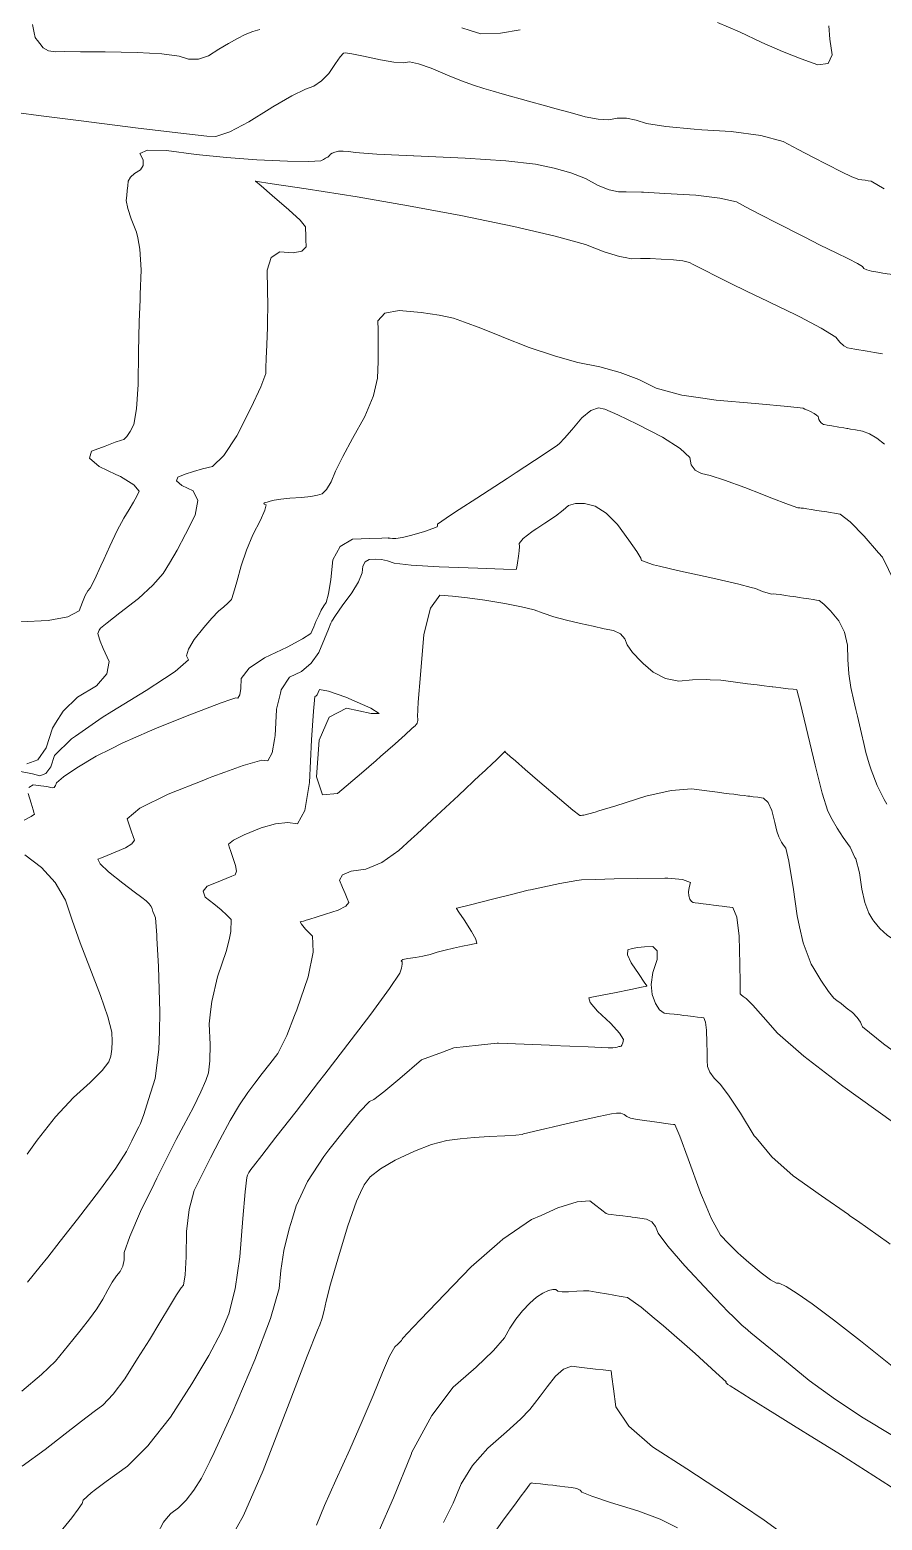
# Model space of a CAD drawing. Header units: inches. Extents: x 1337389 to 1347141, y 407035 to 414577.
# Drawn here: x 1339061 to 1339457, y 408130 to 408821 of the extents above; entities that cross this region are included whole.
import ezdxf

# ---------------------------------------------------------------- set-up
doc = ezdxf.new("R2010")
doc.units = ezdxf.units.IN
doc.header["$MEASUREMENT"] = 0
doc.layers.add('Topo', color=7, linetype='Continuous', lineweight=15, true_color=0x459900)

msp = doc.modelspace()

# ---------------------------------------------------------------- linework, layer by layer
at = {"layer": 'Topo'}
for p, q in [((1339222.788, 408682.7341, 1110), (1339222.7222, 408685.3939, 1110)), ((1339294.64, 408588.7188, 1100), (1339296.428, 408589.8811, 1100)), ((1339099.2619, 408504.8891, 1110), (1339104.9371, 408508.3331, 1110)), ((1339141.996, 408473.138, 1100), (1339144.1201, 408473.984, 1100)), ((1339292.318, 408421.982, 1085), (1339284.7, 408420.0709, 1085)), ((1339278.5479, 408351.0439, 1080), (1339298.4111, 408350.2169, 1080)), ((1339298.4111, 408350.2169, 1080), (1339302.207, 408350.0591, 1080)), ((1339428.363, 408280.2599, 1080), (1339440.8672, 408271.4859, 1080)), ((1339234.3219, 408214.1817, 1070), (1339238.942, 408219.1111, 1070)), ((1339421.943, 408169.6069, 1065), (1339419.928, 408170.8627, 1065)), ((1339437.154, 408160.126, 1065), (1339421.943, 408169.6069, 1065))]:
    msp.add_line(p, q, dxfattribs=at)
for points, elevation in [([(1339167.9319, 408821.3792), (1339164.6889, 408820.493), (1339161.2239, 408819.1061), (1339157.5381, 408817.215), (1339153.4699, 408814.9372), (1339149.0179, 408812.2719), (1339144.1842, 408809.2209), (1339139.488, 408807.656), (1339134.929, 408807.5778), (1339130.507, 408808.9869), (1339122.5759, 408810.019), (1339111.1371, 408810.6719), (1339096.19, 408810.9471), (1339084.8782, 408811.0869), (1339077.1989, 408811.093), (1339073.1551, 408810.9629), (1339069.94, 408811.5442), (1339067.552, 408812.8358), (1339065.993, 408814.8391), (1339064.853, 408816.303), (1339064.1321, 408817.2302), (1339063.83, 408817.6179), (1339063.2891, 408819.7901), (1339062.508, 408823.7478)], 1130), ([(1339288.5971, 408821.268), (1339279.585, 408819.7052), (1339270.4409, 408819.316), (1339265.5409, 408820.862), (1339261.536, 408822.2119)], 1130), ([(1339431.757, 408823.1251), (1339432.242, 408816.8441), (1339433.3299, 408809.5712), (1339431.485, 408805.6359), (1339426.7069, 408805.0381), (1339418.995, 408807.777), (1339410.354, 408811.2311), (1339400.7849, 408815.4), (1339390.286, 408820.283), (1339380.102, 408824.594)], 1130), ([(1339372.8781, 408774.8949), (1339369.3399, 408775.1079), (1339356.2629, 408776.3331), (1339347.3101, 408777.745), (1339342.4829, 408779.3439), (1339337.9421, 408780.1721), (1339333.6871, 408780.2279), (1339329.7201, 408779.5132), (1339324.7561, 408779.7041), (1339318.7961, 408780.7991), (1339311.84, 408782.7998), (1339305.333, 408784.6379), (1339299.2771, 408786.3109), (1339293.671, 408787.82), (1339288.6448, 408789.1872), (1339284.199, 408790.41), (1339280.3342, 408791.4911), (1339276.1869, 408792.7062), (1339271.757, 408794.0569), (1339267.045, 408795.5443), (1339261.4228, 408797.6101), (1339254.89, 408800.256), (1339247.4482, 408803.4811), (1339241.5739, 408805.495), (1339237.27, 408806.2989), (1339234.5359, 408805.8928), (1339230.091, 408806.2119), (1339223.937, 408807.2572), (1339216.0729, 408809.0279), (1339210.5851, 408810.1462), (1339207.473, 408810.61), (1339206.738, 408810.4211), (1339205.2349, 408808.759), (1339202.9642, 408805.623), (1339201.46, 408803.3422)], 1125), ([(1339201.46, 408803.3422), (1339199.9251, 408801.014), (1339196.6029, 408797.5009), (1339192.9979, 408795.0831), (1339189.109, 408793.7602), (1339182.7919, 408790.5579), (1339174.0469, 408785.477), (1339172.2288, 408784.3443)], 1125), ([(1339172.2288, 408784.3443), (1339162.8739, 408778.516), (1339154.036, 408773.941), (1339147.5331, 408771.7518), (1339143.3659, 408771.949), (1339131.3641, 408773.25), (1339111.528, 408775.6539), (1339083.858, 408779.162), (1339065.396, 408781.504), (1339056.1411, 408782.6791)], 1125), ([(1339443.6821, 408752.605), (1339442.4799, 408753.0801), (1339437.6179, 408755.3842), (1339431.0687, 408758.7359), (1339424.3951, 408762.186), (1339417.5949, 408765.7358), (1339410.67, 408769.3849), (1339400.319, 408772.163), (1339386.5422, 408774.0711), (1339372.8781, 408774.8949)], 1125), ([(1339206.3738, 408764.982), (1339204.4261, 408764.9009), (1339202.7421, 408764.5031), (1339201.4851, 408764.033), (1339200.6541, 408763.4912), (1339200.2499, 408762.879), (1339199.8432, 408762.4231), (1339199.434, 408762.1262), (1339199.0211, 408761.9862), (1339198.3519, 408761.6462), (1339197.424, 408761.107), (1339196.24, 408760.3689), (1339190.7011, 408760.102), (1339180.807, 408760.3049), (1339166.5578, 408760.978), (1339152.4449, 408762.0129), (1339138.4661, 408763.407), (1339124.622, 408765.162), (1339115.8989, 408765.323), (1339112.296, 408763.89), (1339113.8141, 408760.8631), (1339113.9132, 408758.3108), (1339112.5929, 408756.2361), (1339109.854, 408754.6361), (1339107.9601, 408752.8722), (1339106.9111, 408750.9431), (1339106.7069, 408748.8489), (1339106.4939, 408746.6561), (1339106.271, 408744.362), (1339106.0401, 408741.9689), (1339106.7241, 408738.341), (1339108.3239, 408733.478), (1339110.8391, 408727.379), (1339111.347, 408724.7629)], 1120), ([(1339239.2941, 408762.6939), (1339239.158, 408762.7), (1339222.1881, 408763.548), (1339212.184, 408764.2371), (1339209.1469, 408764.769), (1339206.5613, 408764.9899), (1339206.3738, 408764.982)], 1120), ([(1339345.9139, 408745.854), (1339344.9842, 408745.9011), (1339337.8329, 408746.125), (1339334.312, 408746.0271), (1339329.9989, 408747.004), (1339324.893, 408749.0591), (1339318.9939, 408752.189), (1339312.1658, 408754.8731), (1339304.4081, 408757.109), (1339295.7209, 408758.899), (1339281.95, 408760.427), (1339263.0961, 408761.6942), (1339239.2941, 408762.6939)], 1120), ([(1339457.4979, 408747.5139), (1339451.4341, 408751.004), (1339450.0349, 408751.206), (1339448.606, 408751.4099), (1339447.1461, 408751.6171), (1339445.6561, 408751.8249), (1339443.6821, 408752.605)], 1125), ([(1339337.304, 408715.563), (1339334.7499, 408716.037), (1339327.596, 408718.2261), (1339318.881, 408721.565), (1339304.9002, 408725.4741), (1339285.6529, 408729.9521), (1339261.139, 408734.999), (1339236.928, 408739.5899), (1339213.0199, 408743.7241), (1339189.4147, 408747.401), (1339173.6929, 408749.8402), (1339165.8529, 408751.0422), (1339165.895, 408751.005), (1339168.5059, 408748.765), (1339173.686, 408744.3221), (1339181.4338, 408737.6771), (1339186.6, 408732.832), (1339189.185, 408729.7869), (1339189.189, 408728.543), (1339189.2271, 408726.5852), (1339189.2989, 408723.912), (1339189.4069, 408720.5241), (1339187.4329, 408718.4522), (1339183.3789, 408717.6961), (1339177.2449, 408718.2559), (1339173.23, 408715.585), (1339171.336, 408709.684), (1339171.562, 408700.553), (1339171.598, 408693.3289)], 1115), ([(1339420.3011, 408725.1531), (1339418.7569, 408725.9331), (1339408.1371, 408731.3679), (1339399.6207, 408735.7479), (1339393.2071, 408739.0742), (1339388.896, 408741.3449), (1339381.2191, 408743.1491), (1339370.175, 408744.4849), (1339355.764, 408745.354), (1339345.9139, 408745.854)], 1120), ([(1339111.347, 408724.7629), (1339112.3679, 408719.5049), (1339112.9102, 408709.8541), (1339112.465, 408698.4279), (1339112.393, 408696.0709)], 1120), ([(1339485.8912, 408693.085), (1339481.387, 408697.173), (1339477.0891, 408700.838), (1339473.673, 408703.4639), (1339471.196, 408705.249), (1339469.6571, 408706.1929), (1339469.0572, 408706.2961), (1339467.6539, 408706.5361), (1339465.4491, 408706.9111), (1339462.442, 408707.423), (1339460.2241, 408707.8001), (1339458.796, 408708.0432), (1339458.1561, 408708.1511), (1339456.7391, 408708.3879), (1339454.545, 408708.754), (1339451.5741, 408709.25), (1339449.383, 408709.8481), (1339447.9729, 408710.5501), (1339447.3439, 408711.355), (1339444.9978, 408712.818), (1339440.9349, 408714.9388), (1339435.1559, 408717.719), (1339427.7629, 408721.383), (1339420.3011, 408725.1531)], 1120), ([(1339398.1419, 408697.8499), (1339387.236, 408703.132), (1339378.8731, 408707.241), (1339374.6939, 408709.3791), (1339371.3428, 408711.103), (1339368.8189, 408712.411), (1339367.123, 408713.3052), (1339364.1021, 408714.0151), (1339359.7561, 408714.541), (1339354.0848, 408714.8832), (1339348.9601, 408715.0731), (1339344.38, 408715.1119), (1339340.3451, 408714.9991), (1339337.304, 408715.563)], 1115), ([(1339408.392, 408692.9161), (1339399.785, 408697.055), (1339398.1419, 408697.8499)], 1115), ([(1339112.393, 408696.0709), (1339112.0797, 408685.7511), (1339111.756, 408671.8228), (1339111.4912, 408656.6432), (1339110.7479, 408645.4118), (1339109.5238, 408638.13), (1339107.8211, 408634.7961), (1339106.2951, 408632.476), (1339104.946, 408631.1711), (1339103.774, 408630.88), (1339100.8688, 408629.8651), (1339096.2309, 408628.1249), (1339089.8609, 408625.66), (1339088.9129, 408622.4788), (1339093.388, 408618.581), (1339101.2511, 408614.9159)], 1120), ([(1339171.598, 408693.3289), (1339171.6061, 408691.7461), (1339171.5359, 408687.4162)], 1115), ([(1339222.7222, 408685.3939), (1339222.7, 408686.263), (1339225.964, 408689.714), (1339232.6301, 408690.9791), (1339242.6991, 408690.0611), (1339251.091, 408688.8571), (1339257.8079, 408687.3679), (1339262.8481, 408685.5931), (1339270.363, 408682.7531), (1339280.0409, 408678.9699)], 1110), ([(1339418.388, 408688.0333), (1339416.5189, 408689.0079), (1339408.392, 408692.9161)], 1115), ([(1339171.5359, 408687.4162), (1339171.4691, 408683.2621), (1339171.1518, 408675.101), (1339170.9251, 408668.7931), (1339170.7889, 408664.339), (1339170.744, 408661.738), (1339168.478, 408655.6271), (1339163.992, 408646.0081), (1339157.286, 408632.8809), (1339151.2771, 408623.7471), (1339145.9651, 408618.608), (1339141.3488, 408617.4621), (1339137.1322, 408616.2581), (1339133.3151, 408614.9948), (1339129.8959, 408613.672), (1339129.3881, 408611.965), (1339131.7891, 408609.8729), (1339137.1011, 408607.3969), (1339139.158, 408602.808), (1339137.962, 408596.106), (1339133.5108, 408587.292), (1339129.5669, 408579.827), (1339126.1289, 408573.712), (1339123.1979, 408568.9459), (1339118.3729, 408563.5231), (1339111.654, 408557.4431), (1339103.041, 408550.707), (1339097.192, 408546.0811), (1339094.1058, 408543.564), (1339093.7851, 408543.1581), (1339093.4641, 408542.6051), (1339093.1441, 408541.9049), (1339092.8251, 408541.0571), (1339093.536, 408538.49), (1339093.9049, 408537.5821)], 1115), ([(1339456.5991, 408670.948), (1339454.7679, 408671.262), (1339452.9921, 408671.566), (1339451.2709, 408671.858), (1339449.481, 408672.162), (1339447.623, 408672.4759), (1339445.696, 408672.8011), (1339443.8512, 408673.1122), (1339442.0859, 408673.4069), (1339440.4032, 408673.6882), (1339438.6729, 408674.6519), (1339436.8971, 408676.3001), (1339435.075, 408678.6299), (1339428.2819, 408682.8658), (1339418.388, 408688.0333)], 1115), ([(1339222.834, 408671.7069), (1339222.866, 408674.3107), (1339222.8401, 408680.629), (1339222.788, 408682.7341)], 1110), ([(1339280.0409, 408678.9699), (1339280.352, 408678.8491), (1339292.8159, 408673.8791), (1339304.503, 408669.8919), (1339313.659, 408667.37)], 1110), ([(1339220.639, 408651.5389), (1339222.582, 408659.6281), (1339222.78, 408667.3109), (1339222.834, 408671.7069)], 1110), ([(1339313.659, 408667.37), (1339315.414, 408666.887), (1339325.549, 408664.8651), (1339334.9789, 408662.204), (1339343.7041, 408658.9051), (1339351.7241, 408654.9671), (1339363.6571, 408651.783), (1339373.421, 408650.2851)], 1110), ([(1339123.7671, 408520.2681), (1339128.66, 408523.5321), (1339134.8941, 408528.925), (1339134.024, 408530.8121), (1339134.91, 408533.928), (1339137.5529, 408538.2741), (1339141.9521, 408543.8492), (1339145.6981, 408548.2549), (1339148.7932, 408551.493), (1339151.234, 408553.562), (1339153.043, 408555.154), (1339154.217, 408556.267), (1339154.758, 408556.9028), (1339155.7871, 408559.826), (1339157.3041, 408565.038), (1339159.309, 408572.5371), (1339161.7931, 408579.809), (1339164.7559, 408586.8539), (1339168.1989, 408593.6709), (1339170.252, 408598.3292), (1339170.9162, 408600.826), (1339170.1901, 408601.1651), (1339169.862, 408601.45), (1339169.931, 408601.684), (1339170.398, 408601.864), (1339171.335, 408602.1399), (1339172.7419, 408602.5101), (1339174.6178, 408602.976), (1339177.662, 408603.421), (1339181.8729, 408603.8449), (1339187.252, 408604.2482), (1339191.533, 408604.7181), (1339194.717, 408605.255), (1339196.8021, 408605.8581), (1339198.892, 408607.931), (1339200.9869, 408611.4729), (1339203.0869, 408616.4848), (1339206.398, 408623.21), (1339210.919, 408631.647), (1339216.651, 408641.7959), (1339220.5389, 408651.1229), (1339220.639, 408651.5389)], 1110), ([(1339373.421, 408650.2851), (1339379.5029, 408649.3521), (1339397.5691, 408647.8191)], 1110), ([(1339282.579, 408613.0881), (1339286.7699, 408615.8119), (1339299.2541, 408623.9969), (1339305.979, 408628.5068), (1339306.943, 408629.3409), (1339309.15, 408631.722), (1339312.599, 408635.649), (1339317.2901, 408641.1232), (1339321.4169, 408644.532), (1339324.98, 408645.876), (1339327.979, 408645.1559), (1339333.9341, 408642.6288), (1339342.8429, 408638.2941), (1339354.7059, 408632.1512), (1339362.8522, 408626.9619), (1339367.2809, 408622.7249), (1339367.9921, 408619.442), (1339369.8061, 408616.9659), (1339371.16, 408616.1911)], 1105), ([(1339397.5691, 408647.8191), (1339399.262, 408647.675), (1339412.716, 408646.4342), (1339419.8631, 408645.629), (1339420.705, 408645.2599), (1339421.8299, 408644.7419), (1339423.238, 408644.0741), (1339424.9291, 408643.2572), (1339426.1058, 408642.4929), (1339426.7669, 408641.782), (1339426.912, 408641.125), (1339427.2069, 408640.4329), (1339427.6511, 408639.709), (1339428.243, 408638.951), (1339428.7701, 408638.4231), (1339429.232, 408638.1268), (1339429.627, 408638.0609), (1339430.9619, 408637.836), (1339433.2371, 408637.4521), (1339436.4511, 408636.9101), (1339438.738, 408636.524), (1339440.099, 408636.294), (1339440.534, 408636.2199), (1339441.8811, 408635.989), (1339444.14, 408635.6), (1339447.3119, 408635.0542), (1339450.613, 408633.7779), (1339454.045, 408631.7699), (1339457.6069, 408629.032)], 1110), ([(1339101.2511, 408614.9159), (1339103.2861, 408613.9669), (1339109.5081, 408610.1452), (1339112.053, 408607.115), (1339110.923, 408604.876), (1339109.3489, 408602.0491), (1339107.33, 408598.634), (1339104.8682, 408594.6289), (1339101.874, 408588.946), (1339098.3481, 408581.5839), (1339095.6229, 408575.5113)], 1120), ([(1339371.16, 408616.1911), (1339372.723, 408615.298), (1339376.744, 408614.4379), (1339383.456, 408612.292), (1339392.861, 408608.862), (1339400.7751, 408605.777)], 1105), ([(1339260.3799, 408598.6089), (1339268.525, 408603.9519), (1339282.579, 408613.0881)], 1105), ([(1339296.428, 408589.8811), (1339300.14, 408592.2939), (1339305.0068, 408595.6329), (1339308.6569, 408598.3549), (1339311.091, 408600.46), (1339314.375, 408601.4668), (1339318.5091, 408601.375), (1339323.4928, 408600.1831), (1339328.5819, 408596.968), (1339333.7759, 408591.729), (1339339.0751, 408584.4669), (1339342.6903, 408579.2469), (1339344.6201, 408576.0699), (1339344.8661, 408574.9351), (1339350.508, 408573.0062), (1339353.198, 408572.343)], 1100), ([(1339400.7751, 408605.777), (1339404.9579, 408604.1469), (1339413.131, 408601.0109), (1339417.3809, 408599.455), (1339417.708, 408599.4791), (1339418.2549, 408599.4461), (1339419.0239, 408599.3569), (1339420.0141, 408599.21), (1339421.5521, 408598.975), (1339423.6389, 408598.652), (1339426.2741, 408598.24), (1339428.3459, 408597.918), (1339429.854, 408597.685), (1339430.7989, 408597.541), (1339432.3211, 408597.302), (1339434.4199, 408596.969), (1339437.0971, 408596.5399), (1339441.685, 408592.9822), (1339448.1869, 408586.2951), (1339454.8721, 408578.4952)], 1105), ([(1339154.578, 408510.5379), (1339156.7618, 408511.2881), (1339157.8289, 408511.1519), (1339158.6161, 408512.6019), (1339159.1219, 408515.6391), (1339159.349, 408520.262), (1339163.005, 408525.0031), (1339170.092, 408529.8629), (1339180.608, 408534.842), (1339187.7971, 408538.599), (1339191.659, 408541.1349), (1339192.1919, 408542.451), (1339192.9669, 408544.2812), (1339193.9829, 408546.6271), (1339195.2408, 408549.489), (1339196.4528, 408551.913), (1339197.621, 408553.9), (1339198.744, 408555.4499), (1339199.8121, 408559.5348), (1339200.8251, 408566.155), (1339201.783, 408575.3101), (1339205.133, 408581.533), (1339210.8739, 408584.8241), (1339219.007, 408585.1818), (1339224.5162, 408585.392), (1339227.402, 408585.4531), (1339227.6649, 408585.3661), (1339228.3631, 408585.288), (1339229.4971, 408585.2199), (1339231.067, 408585.162), (1339234.057, 408585.693), (1339238.4681, 408586.813), (1339244.3001, 408588.5221), (1339248.213, 408589.802), (1339250.2049, 408590.652), (1339250.2769, 408591.074), (1339250.317, 408591.421), (1339250.3261, 408591.6941), (1339250.303, 408591.8931), (1339256.3699, 408595.979), (1339260.3799, 408598.6089)], 1105), ([(1339177.5032, 408513.4549), (1339177.899, 408515.049), (1339181.772, 408520.8561), (1339187.283, 408523.465), (1339191.8091, 408527.305), (1339195.3521, 408532.3779), (1339197.9111, 408538.682), (1339199.753, 408543.1939), (1339200.8781, 408545.9148), (1339201.2859, 408546.8439), (1339203.037, 408549.504), (1339206.1309, 408553.8951), (1339210.5679, 408560.0159), (1339213.6331, 408565.1269), (1339215.328, 408569.2291), (1339215.6512, 408572.3211), (1339216.7828, 408574.423), (1339218.7221, 408575.5341), (1339221.469, 408575.6559), (1339224.297, 408575.4041), (1339227.208, 408574.7799), (1339230.2, 408573.7841), (1339238.1571, 408572.898), (1339251.0779, 408572.1229), (1339268.965, 408571.4591), (1339280.893, 408571.017), (1339286.872, 408570.8005), (1339287.0642, 408571.8301), (1339287.4189, 408573.8791), (1339287.945, 408576.952), (1339288.2411, 408579.485), (1339288.306, 408581.4792), (1339288.1398, 408582.932), (1339290.057, 408585.2191), (1339294.0571, 408588.3399), (1339294.64, 408588.7188)], 1100), ([(1339095.6229, 408575.5113), (1339094.2909, 408572.542), (1339091.2479, 408566.087), (1339089.22, 408562.2191), (1339088.2061, 408560.937), (1339087.031, 408558.7579), (1339085.6959, 408555.6831), (1339084.201, 408551.712), (1339078.929, 408548.8531), (1339069.88, 408547.1073), (1339057.054, 408546.474), (1339048.6012, 408542.599)], 1120), ([(1339353.198, 408572.343), (1339361.548, 408570.283), (1339377.985, 408566.7662), (1339390.0549, 408563.987), (1339395.7481, 408562.48)], 1100), ([(1339454.8721, 408578.4952), (1339456.6011, 408576.478), (1339462.26, 408565.15), (1339462.2778, 408565.0729)], 1105), ([(1339221.827, 408482.1551), (1339223.9729, 408484.0089), (1339230.7029, 408489.9431), (1339235.261, 408494.1152), (1339238.381, 408496.9741), (1339240.0649, 408498.5191), (1339240.3131, 408498.7521), (1339240.5671, 408499.0951), (1339240.827, 408499.5479), (1339241.0938, 408500.112), (1339241.2099, 408500.789), (1339241.1771, 408501.5821), (1339240.9941, 408502.4881), (1339241.4101, 408509.3011), (1339242.4251, 408522.0219), (1339244.038, 408540.6501), (1339247.049, 408552.937), (1339251.4581, 408558.8839), (1339257.264, 408558.49), (1339264.2271, 408557.725), (1339272.3449, 408556.5908), (1339281.6189, 408555.085), (1339289.204, 408553.5659), (1339295.0979, 408552.0342), (1339299.303, 408550.4892), (1339304.3011, 408548.9359), (1339310.0911, 408547.3759), (1339316.6751, 408545.81), (1339322.504, 408544.4691), (1339327.5779, 408543.3531), (1339331.8979, 408542.4631), (1339335.12, 408540.9102), (1339337.2429, 408538.6929), (1339338.2679, 408535.8128), (1339340.7839, 408532.2709), (1339344.789, 408528.0679), (1339345.707, 408527.255)], 1095), ([(1339395.7481, 408562.48), (1339397.758, 408561.9479), (1339401.094, 408560.648), (1339403.584, 408559.8), (1339405.2279, 408559.4062), (1339406.027, 408559.464), (1339407.3649, 408559.3841), (1339409.243, 408559.1649), (1339411.6622, 408558.8071), (1339413.6771, 408558.5051), (1339415.29, 408558.26), (1339416.4989, 408558.0711), (1339418.0969, 408557.825), (1339420.082, 408557.521), (1339422.4551, 408557.161), (1339424.4538, 408556.8531), (1339426.0791, 408556.6001), (1339427.3311, 408556.399), (1339429.4769, 408554.7349), (1339432.5179, 408551.6071), (1339436.4529, 408547.0159), (1339439.099, 408541.718), (1339440.457, 408535.7141), (1339440.5269, 408529.0031), (1339441.0371, 408522.451), (1339441.9881, 408516.0578), (1339443.38, 408509.8231), (1339444.2709, 408505.9131)], 1100), ([(1339093.9049, 408537.5821), (1339095.2771, 408534.202), (1339098.048, 408528.1931), (1339097.0041, 408522.432), (1339092.1439, 408516.9202), (1339083.4681, 408511.6549), (1339076.704, 408505.0839), (1339073.2659, 408499.5001)], 1115), ([(1339345.707, 408527.255), (1339350.2851, 408523.2021), (1339356.079, 408520.1791), (1339362.1719, 408518.999), (1339368.565, 408519.6622), (1339375.0851, 408519.805), (1339376.8031, 408519.7079)], 1095), ([(1339104.9371, 408508.3331), (1339115.3201, 408514.6331), (1339123.7671, 408520.2681)], 1110), ([(1339376.8031, 408519.7079), (1339381.7312, 408519.4279), (1339388.5051, 408518.5319), (1339394.1189, 408517.8061), (1339398.5731, 408517.2491), (1339401.867, 408516.861), (1339404.181, 408516.5881), (1339405.5161, 408516.4291), (1339405.871, 408516.3853), (1339407.228, 408516.2179), (1339409.5869, 408515.9292), (1339412.948, 408515.518), (1339415.283, 408515.2312), (1339416.5929, 408515.0699), (1339416.878, 408515.0332), (1339418.4369, 408509.171), (1339421.2701, 408497.483), (1339425.3781, 408479.97), (1339428.744, 408467.0269), (1339428.7501, 408467.0071)], 1095), ([(1339135.036, 408503.189), (1339137.506, 408504.1741), (1339149.9881, 408508.9621), (1339154.578, 408510.5379)], 1105), ([(1339153.855, 408399.838), (1339154.5811, 408402.9011), (1339154.6381, 408408.3861), (1339152.6479, 408410.4799), (1339149.9838, 408412.9151), (1339146.644, 408415.6921), (1339142.6299, 408418.81), (1339141.6168, 408421.5591), (1339143.605, 408423.9392), (1339148.5939, 408425.95), (1339152.4081, 408427.4912), (1339155.0469, 408428.5609), (1339156.5122, 408429.161), (1339157.0739, 408430.794), (1339156.7349, 408433.4611), (1339155.493, 408437.162), (1339154.518, 408440.052), (1339153.8089, 408442.132), (1339153.366, 408443.4001), (1339155.6721, 408445.2831), (1339160.7292, 408447.781), (1339168.5351, 408450.8931), (1339175.261, 408452.7728), (1339180.9081, 408453.4212), (1339185.4741, 408452.8369), (1339188.841, 408459.0431), (1339191.0101, 408472.0389), (1339191.9791, 408491.8249), (1339192.793, 408505.0937), (1339193.453, 408511.8489), (1339193.957, 408512.088), (1339194.4849, 408512.7189), (1339195.036, 408513.7422), (1339195.6098, 408515.157), (1339199.862, 408514.427), (1339207.7908, 408511.554), (1339219.3969, 408506.5369), (1339223.3249, 408504.0071), (1339219.576, 408503.964), (1339208.1482, 408506.409), (1339200.1071, 408502.3219), (1339195.451, 408491.7041), (1339194.1809, 408474.5532), (1339195.606, 408470.407)], 1095), ([(1339175.6481, 408505.7119), (1339175.6639, 408506.0429), (1339177.5032, 408513.4549)], 1100), ([(1339082.46, 408493.4559), (1339094.8749, 408502.227), (1339099.2619, 408504.8891)], 1110), ([(1339116.7371, 408495.786), (1339119.318, 408496.9219), (1339135.036, 408503.189)], 1105), ([(1339174.7569, 408491.9881), (1339175.0658, 408493.8389), (1339175.6481, 408505.7119)], 1100), ([(1339444.2709, 408505.9131), (1339445.001, 408502.7111), (1339446.8511, 408494.7232), (1339447.9509, 408490.0329)], 1100), ([(1339073.2659, 408499.5001), (1339071.8532, 408497.205), (1339068.913, 408488.0199), (1339064.9579, 408482.4961), (1339059.9869, 408480.6339)], 1115), ([(1339055.4439, 408477.3641), (1339062.512, 408476.0871), (1339065.9441, 408475.0559), (1339068.7939, 408476.1229), (1339071.061, 408479.2899), (1339072.7461, 408484.5561), (1339080.684, 408492.2009), (1339082.46, 408493.4559)], 1110), ([(1339099.0149, 408487.6671), (1339104.185, 408490.2641), (1339116.7371, 408495.786)], 1105), ([(1339151.7509, 408476.822), (1339160.205, 408479.903), (1339168.8349, 408482.3551), (1339171.6522, 408481.9951), (1339173.7291, 408485.823), (1339174.7569, 408491.9881)], 1100), ([(1339447.9509, 408490.0329), (1339448.9302, 408485.8582), (1339450.529, 408480.5929)], 1100), ([(1339060.826, 408469.716), (1339062.815, 408470.909), (1339066.4809, 408470.4571), (1339069.216, 408470.068), (1339071.0229, 408469.7411), (1339071.8999, 408469.478), (1339072.629, 408469.75), (1339073.2091, 408470.5601), (1339073.6389, 408471.9061), (1339076.9328, 408474.6278), (1339083.09, 408478.7249), (1339092.109, 408484.1979), (1339099.0149, 408487.6671)], 1105), ([(1339270.1589, 408475.4811), (1339270.644, 408475.937), (1339277.7759, 408482.6828), (1339281.394, 408486.165), (1339281.4971, 408486.3828), (1339281.5811, 408486.5009), (1339281.645, 408486.519), (1339281.6909, 408486.437), (1339281.7211, 408486.346), (1339281.738, 408486.2459), (1339281.7401, 408486.1361), (1339282.521, 408485.389), (1339284.0809, 408484.0059), (1339286.42, 408481.9871), (1339291.008, 408478.0391), (1339297.845, 408472.1639), (1339306.9308, 408464.3589), (1339313.0709, 408459.177), (1339316.2661, 408456.617), (1339316.5141, 408456.68), (1339316.926, 408456.7309), (1339317.5008, 408456.77), (1339318.2389, 408456.798), (1339323.3978, 408458.28), (1339325.0929, 408458.7999)], 1090), ([(1339144.1201, 408473.984), (1339145.762, 408474.6389), (1339151.7509, 408476.822)], 1100), ([(1339195.606, 408470.407), (1339197.0272, 408466.2721), (1339203.99, 408466.859), (1339215.0679, 408476.315), (1339221.827, 408482.1551)], 1095), ([(1339238.1261, 408445.6441), (1339240.862, 408448.148), (1339250.069, 408456.664), (1339259.9959, 408465.927), (1339270.1589, 408475.4811)], 1090), ([(1339450.529, 408480.5929), (1339451.3741, 408477.8109), (1339454.184, 408470.5831), (1339457.358, 408464.1741), (1339458.6603, 408461.9321)], 1100), ([(1339120.2581, 408399.6959), (1339120.1869, 408401.1599), (1339119.5359, 408409.2219), (1339118.9388, 408410.749), (1339118.4149, 408412.134), (1339117.965, 408413.3781), (1339117.59, 408414.4809), (1339116.6699, 408415.719), (1339115.207, 408417.0929), (1339113.2, 408418.6009), (1339109.6319, 408421.3378), (1339104.5051, 408425.3042), (1339097.8172, 408430.4991), (1339093.9159, 408434.187), (1339092.8031, 408436.3689), (1339094.478, 408437.0439), (1339097.1761, 408438.1421), (1339100.9001, 408439.6629), (1339105.6478, 408441.608), (1339108.624, 408443.4671), (1339109.8299, 408445.2401), (1339109.2639, 408446.9268), (1339108.5031, 408449.148), (1339107.548, 408451.9051), (1339106.398, 408455.197), (1339112.384, 408460.0829), (1339125.505, 408466.5639), (1339141.996, 408473.138)], 1100), ([(1339325.0929, 408458.7999), (1339332.978, 408461.2169), (1339346.9791, 408465.608), (1339358.6729, 408468.223), (1339360.6909, 408468.403)], 1090), ([(1339360.6909, 408468.403), (1339368.06, 408469.0619), (1339375.1401, 408468.1261), (1339380.1731, 408467.465), (1339383.1591, 408467.079), (1339384.0992, 408466.9682), (1339385.6267, 408466.783), (1339387.744, 408466.522), (1339390.45, 408466.1872), (1339392.5908, 408465.922), (1339394.167, 408465.728), (1339395.177, 408465.6038), (1339396.728, 408465.4091), (1339398.8181, 408465.1421), (1339401.45, 408464.8031), (1339403.6351, 408462.7389), (1339405.3751, 408458.95), (1339406.668, 408453.4349), (1339407.7279, 408449.3599), (1339408.555, 408446.723), (1339409.148, 408445.525), (1339409.887, 408444.253), (1339410.7719, 408442.9058), (1339411.804, 408441.485), (1339413.191, 408435.544), (1339414.9329, 408425.0839), (1339415.165, 408423.4271)], 1090), ([(1339058.686, 408454.48), (1339061.898, 408456.2051), (1339063.4509, 408457.236), (1339063.3439, 408457.5739), (1339062.8191, 408459.2939), (1339061.875, 408462.395), (1339060.513, 408466.878)], 1105), ([(1339428.7501, 408467.0071), (1339431.3689, 408458.6529), (1339433.2529, 408454.8499), (1339435.601, 408450.8091), (1339438.413, 408446.5318), (1339441.6891, 408442.0181), (1339443.889, 408437.2391)], 1095), ([(1339192.5331, 408397.332), (1339192.3589, 408400.631), (1339189.1751, 408403.9829), (1339187.269, 408406.2449), (1339186.64, 408407.4171), (1339187.2891, 408407.5), (1339188.2419, 408407.721), (1339189.5009, 408408.081), (1339191.065, 408408.5798), (1339194.0391, 408409.5211), (1339198.424, 408410.9041), (1339204.2199, 408412.73), (1339207.8201, 408414.558), (1339209.226, 408416.39), (1339208.436, 408418.2239), (1339207.4498, 408420.5429), (1339206.268, 408423.346), (1339204.891, 408426.6351), (1339206.2369, 408429.126), (1339210.3062, 408430.8191), (1339217.0981, 408431.7151), (1339224.4539, 408434.901), (1339232.3762, 408440.379), (1339238.1261, 408445.6441)], 1090), ([(1339060.107, 408299.5028), (1339064.661, 408305.9741), (1339073.2821, 408316.8441), (1339081.5072, 408325.7748), (1339089.3371, 408332.767), (1339094.8291, 408338.3061), (1339097.984, 408342.3921), (1339098.8009, 408345.025), (1339099.295, 408348.1921), (1339099.4659, 408351.8911), (1339099.314, 408356.1229), (1339097.5381, 408363.2231), (1339094.1379, 408373.1889), (1339089.113, 408386.0219), (1339084.7099, 408397.6679), (1339080.93, 408408.128), (1339077.7711, 408417.4001), (1339073.0491, 408425.5481), (1339066.7641, 408432.572), (1339058.915, 408438.472)], 1105), ([(1339443.889, 408437.2391), (1339444.223, 408436.512), (1339446.0139, 408430.0161), (1339447.062, 408422.5281), (1339448.5059, 408416.3059), (1339450.346, 408411.3501), (1339452.172, 408408.3369)], 1095), ([(1339357.064, 408427.5567), (1339355.6669, 408427.6639), (1339342.9269, 408427.477), (1339332.247, 408427.2689), (1339323.628, 408427.042), (1339317.0701, 408426.794), (1339314.8942, 408426.45)], 1085), ([(1339461.8361, 408314.3129), (1339438.2059, 408331.17), (1339420.2519, 408344.9459), (1339407.9741, 408355.6391), (1339401.3719, 408363.2499), (1339396.5261, 408368.625), (1339393.435, 408371.7671), (1339392.1002, 408372.673), (1339391.202, 408373.416), (1339390.742, 408373.9961), (1339390.72, 408374.4142), (1339390.6231, 408379.008), (1339390.453, 408387.7799), (1339390.2091, 408400.7299), (1339389.122, 408409.48), (1339387.1931, 408414.0309), (1339384.4219, 408414.3821), (1339382.2779, 408414.6509), (1339380.7612, 408414.838), (1339379.871, 408414.9421), (1339378.3681, 408415.1231), (1339376.2529, 408415.379), (1339373.5261, 408415.7111), (1339371.394, 408415.967), (1339369.8591, 408416.149), (1339368.92, 408416.254), (1339368.1001, 408416.8431), (1339367.399, 408417.9151), (1339366.818, 408419.4702), (1339366.6709, 408421.266), (1339366.9589, 408423.3011), (1339367.6832, 408425.576), (1339363.9188, 408427.0311), (1339357.064, 408427.5567)], 1085), ([(1339284.7, 408420.0709), (1339276.4082, 408417.9899), (1339265.0089, 408415.127), (1339259.2609, 408413.6781), (1339259.166, 408413.6441), (1339259.105, 408413.6159), (1339259.0849, 408413.5875), (1339260.275, 408411.789), (1339262.6351, 408408.221), (1339266.1709, 408402.877), (1339268.138, 408399.236), (1339268.5389, 408397.2991), (1339267.3721, 408397.064), (1339265.1841, 408396.63), (1339261.9772, 408395.997), (1339257.75, 408395.1649), (1339253.8399, 408394.262), (1339250.249, 408393.289), (1339246.975, 408392.2451), (1339243.5999, 408391.3969), (1339240.125, 408390.7452), (1339236.5481, 408390.2899), (1339234.3292, 408389.812), (1339233.468, 408389.311), (1339233.9641, 408388.789), (1339234.024, 408387.6412), (1339233.649, 408385.8691), (1339232.8369, 408383.4711), (1339228.0789, 408376.352), (1339226.9131, 408374.7661)], 1085), ([(1339314.8942, 408426.45), (1339307.0129, 408425.2028), (1339293.4599, 408422.269), (1339292.318, 408421.982)], 1085), ([(1339415.165, 408423.4271), (1339417.03, 408410.1042), (1339418.21, 408405.0199)], 1090), ([(1339452.172, 408408.3369), (1339452.5819, 408407.66), (1339455.4011, 408404.2601), (1339458.803, 408401.152), (1339462.7871, 408398.334), (1339467.954, 408394.419), (1339473.2291, 408390.2549)], 1095), ([(1339121.3929, 408356.422), (1339121.651, 408365.425), (1339120.8919, 408386.561), (1339120.2581, 408399.6959)], 1100), ([(1339145.1451, 408365.642), (1339145.673, 408370.4079), (1339148.3259, 408381.7601), (1339152.477, 408394.026), (1339153.855, 408399.838)], 1095), ([(1339418.21, 408405.0199), (1339419.9188, 408397.6571), (1339423.5999, 408387.7409), (1339424.8069, 408385.7491)], 1090), ([(1339184.0641, 408363.8118), (1339185.129, 408366.504), (1339190.337, 408381.8911), (1339192.7471, 408393.2669), (1339192.5331, 408397.332)], 1090), ([(1339330.5879, 408360.2729), (1339324.525, 408365.8989), (1339321.1121, 408369.8871), (1339320.5011, 408372.0961), (1339322.6901, 408372.5269), (1339326.6549, 408373.3179), (1339332.3961, 408374.4688), (1339339.9139, 408375.9801), (1339344.914, 408377.0041), (1339347.3989, 408377.5398), (1339347.3659, 408377.589), (1339346.1551, 408379.3959), (1339343.763, 408382.9629), (1339340.191, 408388.288), (1339338.467, 408392.072), (1339338.5889, 408394.3152), (1339340.5571, 408395.017), (1339343.155, 408395.504), (1339346.3812, 408395.7761), (1339350.2369, 408395.8321), (1339352.1648, 408393.8498), (1339352.1648, 408389.8278), (1339350.238, 408383.7671), (1339349.47, 408378.345), (1339349.8601, 408373.5619), (1339351.41, 408369.4191), (1339353.277, 408366.5639), (1339355.4609, 408364.9952), (1339357.9631, 408364.713), (1339360.02, 408364.4781), (1339361.633, 408364.2901), (1339362.802, 408364.148), (1339364.3988, 408363.957), (1339366.422, 408363.7169), (1339368.8739, 408363.4289), (1339370.913, 408363.186), (1339372.5389, 408362.987), (1339373.7531, 408362.8339), (1339374.5989, 408360.8399), (1339375.0752, 408357.0061), (1339375.1822, 408351.3319), (1339375.3009, 408346.655), (1339375.432, 408342.976), (1339375.576, 408340.293), (1339376.6431, 408337.557), (1339378.6339, 408334.7679), (1339381.548, 408331.926), (1339385.6179, 408326.5319), (1339390.8429, 408318.5851), (1339397.2239, 408308.084), (1339398.0458, 408307.1019)], 1080), ([(1339424.8069, 408385.7491), (1339428.074, 408380.358), (1339431.555, 408375.0843), (1339434.0419, 408371.918), (1339435.5369, 408370.861), (1339437.4751, 408369.393), (1339439.8559, 408367.5131), (1339442.681, 408365.2219), (1339444.8892, 408362.967), (1339446.4799, 408360.7481), (1339447.137, 408359.275)], 1090), ([(1339226.9131, 408374.7661), (1339219.3741, 408364.512), (1339206.7221, 408347.9508), (1339198.1121, 408336.736)], 1085), ([(1339129.218, 408306.322), (1339132.5089, 408312.7292), (1339137.1751, 408321.4128), (1339140.6601, 408328.405), (1339142.962, 408333.705), (1339144.0808, 408337.3141), (1339144.7141, 408342.8941), (1339144.8589, 408350.4461), (1339144.5169, 408359.97), (1339145.1451, 408365.642)], 1095), ([(1339083.8511, 408174.5711), (1339085.318, 408175.7069), (1339091.1509, 408180.113), (1339095.2279, 408183.051), (1339099.9461, 408188.129), (1339105.304, 408195.348), (1339111.3029, 408204.706), (1339116.754, 408213.4118), (1339121.6561, 408221.4652), (1339126.011, 408228.8651), (1339129.2821, 408234.2181), (1339131.4709, 408237.526), (1339132.577, 408238.7871), (1339133.351, 408243.5568), (1339133.793, 408251.8369), (1339133.9038, 408263.6248), (1339135.1659, 408273.9231), (1339137.579, 408282.731), (1339141.1441, 408290.048), (1339145.1102, 408297.8837), (1339149.4768, 408306.238), (1339154.2449, 408315.111), (1339158.5271, 408322.4441), (1339162.323, 408328.2371), (1339165.6331, 408332.4911), (1339169.0591, 408336.9239), (1339172.6027, 408341.5351), (1339176.2619, 408346.3261), (1339180.4381, 408354.6491), (1339184.0641, 408363.8118)], 1090), ([(1339302.207, 408350.0591), (1339303.126, 408350.0209), (1339320.263, 408349.3051), (1339329.409, 408348.921), (1339330.5649, 408348.8671), (1339331.6601, 408348.906), (1339332.695, 408349.0371), (1339333.6689, 408349.2612), (1339334.4489, 408349.4301), (1339335.0331, 408349.5429), (1339335.422, 408349.601), (1339335.8081, 408350.1629), (1339336.192, 408351.229), (1339336.572, 408352.799), (1339334.754, 408355.7671), (1339330.738, 408360.134), (1339330.5879, 408360.2729)], 1080), ([(1339447.137, 408359.275), (1339447.453, 408358.5659), (1339457.1179, 408350.744), (1339475.4739, 408337.2809), (1339502.5202, 408318.178), (1339521.2099, 408304.705), (1339531.542, 408296.862), (1339533.5163, 408294.6499), (1339535.7372, 408292.8341), (1339538.2019, 408291.4161), (1339540.9129, 408290.3949), (1339544.3029, 408289.1059), (1339548.37, 408287.549), (1339553.1159, 408285.725), (1339558.1949, 408284.1931), (1339563.608, 408282.9531), (1339564.1101, 408282.87)], 1090), ([(1339060.249, 408240.115), (1339066.1371, 408247.378), (1339069.6682, 408251.7671), (1339075.4171, 408259.1071), (1339083.3831, 408269.4001), (1339093.565, 408282.6451), (1339101.1562, 408293.1231), (1339106.1571, 408300.834), (1339108.566, 408305.779), (1339110.4401, 408309.574), (1339111.7792, 408312.2199), (1339112.5829, 408313.716), (1339114.1221, 408317.9452), (1339116.395, 408324.9051), (1339119.402, 408334.5979), (1339121.1541, 408348.1039), (1339121.3929, 408356.422)], 1100), ([(1339269.336, 408350.1088), (1339277.9989, 408351.0669), (1339278.5479, 408351.0439)], 1080), ([(1339199.9769, 408301.599), (1339207.1561, 408310.7431), (1339214.216, 408319.2001), (1339218.752, 408323.909), (1339220.764, 408324.8679), (1339225.45, 408328.4292), (1339232.808, 408334.5899), (1339242.8401, 408343.3511), (1339252.6862, 408346.942)], 1080), ([(1339252.6862, 408346.942), (1339257.9029, 408348.844), (1339269.336, 408350.1088)], 1080), ([(1339198.1121, 408336.736), (1339195.1839, 408332.9219), (1339184.7581, 408319.4231), (1339175.4471, 408307.4561), (1339168.84, 408298.971), (1339164.94, 408293.9671), (1339163.745, 408292.4447), (1339162.8381, 408291.0651), (1339162.2201, 408289.8271), (1339161.89, 408288.7299), (1339161.1958, 408282.0391), (1339160.136, 408269.7532), (1339158.7121, 408251.8721), (1339156.548, 408237.1211), (1339153.643, 408225.4999), (1339149.997, 408217.0099), (1339144.255, 408206.182), (1339136.416, 408193.0179), (1339126.4788, 408177.5171), (1339116.538, 408164.7921), (1339116.1291, 408164.3831)], 1085), ([(1339374.9041, 408275.3801), (1339372.2398, 408281.686), (1339366.5931, 408297.4349), (1339362.643, 408307.958), (1339360.3881, 408313.2579), (1339359.8311, 408313.3321), (1339358.4361, 408313.5229), (1339356.2061, 408313.8289), (1339353.1379, 408314.2512), (1339350.8821, 408314.56), (1339349.436, 408314.7558), (1339348.802, 408314.8381), (1339347.3811, 408315.026), (1339345.1739, 408315.3191), (1339342.1791, 408315.7179), (1339339.803, 408316.3002), (1339338.044, 408317.065), (1339336.9029, 408318.0129), (1339335.348, 408318.526), (1339333.3791, 408318.6041), (1339330.9959, 408318.2479), (1339325.2092, 408317.0461), (1339316.0179, 408315.0001), (1339307.9581, 408313.1499)], 1075), ([(1339300.754, 408311.485), (1339294.815, 408310.095), (1339290.1971, 408308.959), (1339289.5659, 408308.6999), (1339286.706, 408308.4199), (1339281.6159, 408308.118), (1339274.2949, 408307.7952), (1339267.3539, 408307.327), (1339260.7932, 408306.716), (1339254.6119, 408305.962), (1339247.5479, 408304.0551), (1339239.601, 408300.997), (1339230.7709, 408296.7881), (1339223.939, 408292.777), (1339219.1051, 408288.9649), (1339216.2691, 408285.3529), (1339214.609, 408281.7081)], 1075), ([(1339307.9581, 408313.1499), (1339303.4219, 408312.1091), (1339300.754, 408311.485)], 1075), ([(1339118.969, 408285.833), (1339120.2549, 408288.4721), (1339126.869, 408301.748), (1339129.218, 408306.322)], 1095), ([(1339398.0458, 408307.1019), (1339405.346, 408298.378), (1339415.2089, 408289.4659), (1339424.611, 408282.888)], 1080), ([(1339183.0229, 408269.8187), (1339184.757, 408275.582), (1339190.1069, 408286.817), (1339197.5739, 408298.538), (1339199.9769, 408301.599)], 1080), ([(1339057.6689, 408189.567), (1339066.6939, 408197.247), (1339073.2109, 408203.547), (1339077.219, 408208.466), (1339081.1929, 408213.364), (1339085.1328, 408218.24), (1339089.0399, 408223.0951), (1339092.3951, 408227.783), (1339095.1982, 408232.3049), (1339097.4489, 408236.6601), (1339099.5369, 408240.234), (1339101.462, 408243.0249), (1339103.2231, 408245.0351), (1339104.4091, 408247.5169), (1339105.0171, 408250.4719), (1339105.0493, 408253.9001), (1339107.5998, 408261.375), (1339112.6679, 408272.8999), (1339118.969, 408285.833)], 1095), ([(1339214.609, 408281.7081), (1339212.831, 408277.8051), (1339208.793, 408266.3219), (1339207.721, 408262.758)], 1075), ([(1339424.611, 408282.888), (1339426.8131, 408281.3472), (1339428.363, 408280.2599)], 1080), ([(1339298.3969, 408271.149), (1339306.0521, 408274.5831), (1339315.0359, 408277.485), (1339320.928, 408277.8709), (1339323.7279, 408275.742), (1339325.825, 408274.131), (1339327.219, 408273.0382), (1339327.9109, 408272.4628), (1339328.526, 408272.0589), (1339329.0639, 408271.8269), (1339329.5239, 408271.765), (1339330.8879, 408271.5878), (1339333.1551, 408271.293), (1339336.3249, 408270.8832), (1339338.6178, 408270.5851), (1339340.033, 408270.398), (1339340.5708, 408270.324), (1339341.9589, 408270.1371), (1339344.198, 408269.8371), (1339347.2881, 408269.4229), (1339349.7149, 408268.124), (1339351.4802, 408265.9389), (1339352.5809, 408262.869), (1339357.0709, 408256.7931), (1339364.9501, 408247.7122), (1339376.2179, 408235.627), (1339385.0949, 408226.4241), (1339387.5211, 408224.0599)], 1070), ([(1339390.9672, 408252.6002), (1339389.5869, 408253.836), (1339385.2251, 408258.0681), (1339381.5561, 408262.003), (1339377.2278, 408269.876), (1339374.9041, 408275.3801)], 1075), ([(1339144.8021, 408157.0253), (1339146.818, 408161.0969), (1339155.072, 408179.4089), (1339165.6719, 408204.097), (1339172.963, 408223.3659), (1339176.9439, 408237.2171), (1339177.616, 408245.6489), (1339179.141, 408254.8539), (1339181.522, 408264.8311), (1339183.0229, 408269.8187)], 1080), ([(1339279.19, 408258.806), (1339280.6301, 408260.065), (1339293.9761, 408269.1661), (1339298.3969, 408271.149)], 1070), ([(1339440.8672, 408271.4859), (1339441.5519, 408271.006), (1339444.9978, 408268.584)], 1080), ([(1339444.9978, 408268.584), (1339459.426, 408258.4431), (1339460.2749, 408257.845)], 1080), ([(1339207.721, 408262.758), (1339204.1531, 408250.9031), (1339200.775, 408239.2241), (1339198.658, 408231.285), (1339197.803, 408227.0862), (1339196.8551, 408223.4529), (1339195.8159, 408220.3861), (1339194.6849, 408217.884), (1339189.9121, 408205.7769), (1339181.4971, 408184.063), (1339169.4401, 408152.744), (1339160.4481, 408131.8349), (1339154.5218, 408121.3379)], 1075), ([(1339253.6149, 408234.422), (1339266.015, 408247.2789), (1339279.19, 408258.806)], 1070), ([(1339501.52, 408186.876), (1339493.361, 408187.377), (1339477.5229, 408192.1271), (1339461.8989, 408200.6431), (1339446.4898, 408212.925), (1339433.878, 408222.7341), (1339424.062, 408230.069), (1339417.044, 408234.932), (1339411.934, 408238.1588), (1339408.7309, 408239.7499), (1339407.4351, 408239.7051), (1339404.6549, 408241.2831), (1339400.391, 408244.4839), (1339394.6429, 408249.3079), (1339390.9672, 408252.6002)], 1075), ([(1339242.3051, 408222.635), (1339250.1299, 408230.8091), (1339253.6149, 408234.422)], 1070), ([(1339350.8401, 408223.4399), (1339344.7101, 408228.553), (1339338.488, 408233.064), (1339336.464, 408233.3929), (1339334.5869, 408233.7091), (1339332.854, 408234.0108), (1339331.2671, 408234.3002), (1339329.555, 408234.5969), (1339327.7169, 408234.9021), (1339325.754, 408235.216), (1339323.8951, 408235.5238), (1339322.141, 408235.825), (1339320.492, 408236.1201), (1339318.087, 408236.1941), (1339314.926, 408236.0469), (1339311.0101, 408235.679), (1339308.0919, 408235.668), (1339306.1709, 408236.0131), (1339305.2481, 408236.7151), (1339303.768, 408236.795), (1339301.7321, 408236.254), (1339299.1392, 408235.091), (1339296.274, 408233.137), (1339293.1359, 408230.3921), (1339289.7259, 408226.856), (1339286.619, 408222.9991), (1339283.817, 408218.8209), (1339281.32, 408214.323), (1339276.284, 408208.458)], 1065), ([(1339238.942, 408219.1111), (1339239.4319, 408219.6339), (1339242.3051, 408222.635)], 1070), ([(1339391.924, 408188.3321), (1339386.078, 408191.9839), (1339384.9889, 408192.6821), (1339384.3148, 408193.2301), (1339384.0561, 408193.6251), (1339384.212, 408193.8702), (1339379.4429, 408198.324), (1339369.749, 408206.987), (1339355.1299, 408219.8613), (1339350.8401, 408223.4399)], 1065), ([(1339387.5211, 408224.0599), (1339391.5799, 408220.105), (1339392.996, 408218.9169)], 1070), ([(1339194.1581, 408127.3831), (1339198.012, 408136.5609), (1339203.1691, 408148.2929), (1339209.6299, 408162.579), (1339215.3858, 408175.6731), (1339220.4361, 408187.5762), (1339224.781, 408198.2868), (1339228.137, 408205.8261), (1339230.506, 408210.1919), (1339231.8879, 408211.387), (1339232.917, 408212.378), (1339233.5938, 408213.167), (1339233.92, 408213.7532), (1339234.3219, 408214.1817)], 1070), ([(1339392.996, 408218.9169), (1339395.6748, 408216.6689), (1339402.219, 408211.2709), (1339411.212, 408203.9109), (1339422.6541, 408194.5877), (1339434.8029, 408185.675), (1339447.659, 408177.171), (1339461.223, 408169.076), (1339474.6829, 408161.5839), (1339488.041, 408154.6939), (1339501.2959, 408148.406), (1339512.7518, 408142.0512), (1339522.409, 408135.628), (1339530.267, 408129.138), (1339539.2599, 408122.9729), (1339549.3861, 408117.132), (1339560.647, 408111.617), (1339569.7139, 408107.2321), (1339576.5881, 408103.976), (1339581.2679, 408101.8499), (1339589.314, 408098.6079), (1339593.2521, 408097.105)], 1070), ([(1339276.284, 408208.458), (1339276.1212, 408208.2681), (1339268.221, 408200.657), (1339263.5359, 408196.606)], 1065), ([(1339253.0551, 408128.5909), (1339257.568, 408137.548), (1339261.2391, 408146.5968), (1339266.59, 408155.1399), (1339273.621, 408163.1791), (1339282.333, 408170.7131), (1339288.8489, 408176.6599), (1339293.168, 408181.022), (1339295.2899, 408183.7981), (1339297.9831, 408187.3171), (1339301.2469, 408191.579), (1339305.082, 408196.5858), (1339308.8259, 408199.7839), (1339312.4789, 408201.174), (1339316.042, 408200.7561), (1339318.449, 408200.474), (1339319.702, 408200.328), (1339319.8001, 408200.317), (1339321.0829, 408200.1601), (1339323.5499, 408199.8579), (1339327.202, 408199.4111), (1339329.6369, 408199.1128), (1339330.8663, 408198.9571), (1339331.2369, 408196.1621), (1339331.9539, 408190.5969), (1339333.0271, 408182.2521), (1339339.049, 408173.2839), (1339350.0201, 408163.691), (1339365.9389, 408153.4741), (1339379.8731, 408144.417), (1339391.8201, 408136.5197), (1339401.7821, 408129.7841), (1339414.2201, 408120.7979)], 1060), ([(1339263.5359, 408196.606), (1339257.619, 408191.4891), (1339257.5308, 408191.3721)], 1065), ([(1339257.5308, 408191.3721), (1339247.701, 408178.3502), (1339238.4659, 408161.2403), (1339238.0499, 408160.214)], 1065), ([(1339406.794, 408179.0532), (1339395.796, 408185.9131), (1339391.924, 408188.3321)], 1065), ([(1339419.928, 408170.8627), (1339414.142, 408174.4699), (1339406.794, 408179.0532)], 1065), ([(1339057.7099, 408154.8401), (1339068.3809, 408162.491), (1339077.728, 408169.833), (1339083.8511, 408174.5711)], 1090), ([(1339116.1291, 408164.3831), (1339106.591, 408154.8439), (1339096.639, 408147.6731), (1339091.752, 408143.8899)], 1085), ([(1339238.0499, 408160.214), (1339229.9139, 408140.1579), (1339223.3401, 408124.8676), (1339218.7441, 408115.37), (1339216.1249, 408111.663), (1339215.0171, 408108.701), (1339215.4188, 408106.4851), (1339217.333, 408105.0142), (1339215.0651, 408104.0761), (1339208.616, 408103.671), (1339197.9861, 408103.798), (1339189.153, 408104.2171), (1339182.569, 408104.881)], 1065), ([(1339513.6951, 408103.0118), (1339498.9599, 408115.1682), (1339484.6339, 408127.0101), (1339475.594, 408134.5129), (1339471.842, 408137.6772), (1339460.3489, 408145.3908), (1339441.1159, 408157.6561), (1339437.154, 408160.126)], 1065), ([(1339125.451, 408131.4171), (1339126.6429, 408132.899), (1339130.2121, 408135.4708), (1339133.779, 408139.038), (1339137.345, 408143.602), (1339140.9091, 408149.162), (1339144.8021, 408157.0253)], 1080), ([(1339091.752, 408143.8899), (1339089.813, 408142.3891), (1339086.1121, 408138.9929), (1339085.5361, 408137.4851), (1339083.753, 408134.7743), (1339080.7629, 408130.859), (1339076.5661, 408125.74), (1339070.442, 408120.1931), (1339062.3901, 408114.2149), (1339052.41, 408107.8091), (1339043.937, 408103.3109), (1339036.972, 408100.7199), (1339031.5149, 408100.0379), (1339024.988, 408099.9062), (1339017.3909, 408100.3239), (1339008.7241, 408101.2931), (1339001.1579, 408102.039)], 1085), ([(1339361.5959, 408126.2189), (1339353.4979, 408130.1521), (1339343.1637, 408134.053), (1339330.5952, 408137.922), (1339321.9551, 408140.8059), (1339317.246, 408142.705), (1339316.4681, 408143.6181), (1339314.8891, 408144.35), (1339312.51, 408144.9017), (1339309.331, 408145.2739), (1339307.051, 408145.5409), (1339305.6708, 408145.7039), (1339305.19, 408145.763), (1339303.7761, 408145.9239), (1339301.4279, 408146.1881), (1339298.1471, 408146.5549), (1339295.8311, 408146.814), (1339294.4809, 408146.966), (1339294.0968, 408147.0111), (1339293.704, 408146.861), (1339293.3001, 408146.5161), (1339292.8871, 408145.9771), (1339292.053, 408144.887), (1339290.7988, 408143.2479), (1339289.1249, 408141.0581), (1339285.9609, 408136.7551), (1339281.308, 408130.3382), (1339275.165, 408121.8079)], 1055), ([(1339099.5341, 408090.877), (1339104.5069, 408096.2949), (1339109.7201, 408102.654), (1339114.0999, 408109.2611), (1339117.6468, 408116.1171), (1339120.36, 408123.2221), (1339123.3589, 408128.8158), (1339125.451, 408131.4171)], 1080)]:
    msp.add_lwpolyline(points, dxfattribs=dict(at, elevation=elevation))

doc.saveas('drawing.dxf')
